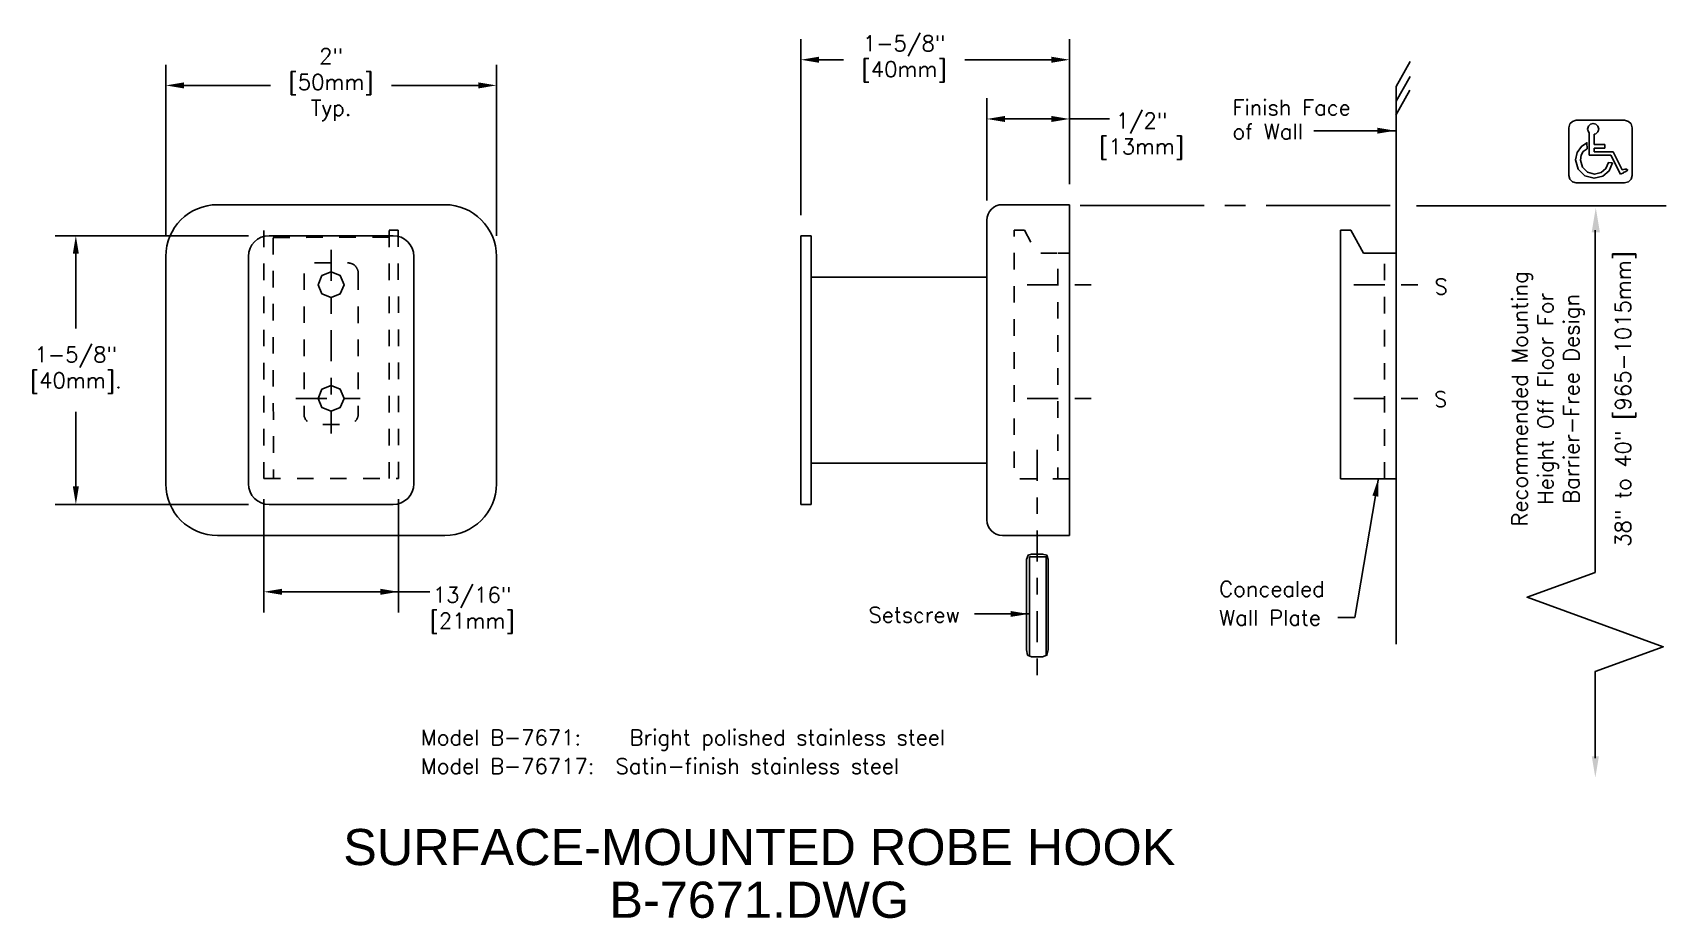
# Model space of a CAD drawing. Extents: x 0.01 to 9.9, y -0.37 to 4.99.
import ezdxf
from ezdxf.enums import TextEntityAlignment as Align

# ---------------------------------------------------------------- set-up
doc = ezdxf.new("R2010")
doc.units = 0
doc.header["$MEASUREMENT"] = 0
doc.header["$PDMODE"] = 35
doc.header["$PDSIZE"] = 0.000315
doc.linetypes.add('CENTER2', pattern=[1.125, 0.75, -0.125, 0.125, -0.125])
doc.linetypes.add('HIDDEN2', pattern=[0.1875, 0.125, -0.0625])
doc.layers.get('0').update_dxf_attribs({"linetype": 'CONTINUOUS'})
doc.layers.get('DEFPOINTS').update_dxf_attribs({"linetype": 'CONTINUOUS'})
for name, color, linetype in [('DETAIL', 4, 'CONTINUOUS'), ('DIM', 1, 'CONTINUOUS'), ('TEXT', 2, 'CONTINUOUS')]:
    doc.layers.add(name, color=color, linetype=linetype)
doc.styles.add('ARIAL_5', font='arial.ttf', dxfattribs={"height": 5})
doc.styles.add('DIM_S_5', font='simplex.shx', dxfattribs={"height": 0.09375})
doc.styles.add('DIM_S_8', font='simplex.shx', dxfattribs={"height": 0.375})
doc.dimstyles.new('DIM_S_7', dxfattribs={"dimtxt": 0.12, "dimasz": 0.109375, "dimexe": 0.125, "dimexo": 0.125, "dimgap": 0.09375, "dimtad": 1, "dimtih": 1, "dimtoh": 1, "dimdec": 4, "dimrnd": 0.0625, "dimzin": 0, "dimtxsty": 'DIM_S_5', "dimcen": 0.09375, "dimaunit": 1, "dimazin": 3, "dimtfac": 1, "dimtdec": 4, "dimtofl": 0, "dimtmove": 0, "dimatfit": 3, "dimtolj": 1, "dimtzin": 0})

# ---------------------------------------------------------------- blocks, each defined once
blk = doc.blocks.new('TBLK_TX')
blk = doc.blocks.new('*D2')
at = {"color": 0, "linetype": 'BYBLOCK'}
for p, q in [((6.1387, 2.8031), (6.1387, 3.8368)), ((8.1387, 2.8031), (8.1387, 3.8368)), ((6.2481, 3.7118), (6.7726, 3.7118)), ((8.0293, 3.7118), (7.5048, 3.7118))]:
    blk.add_line(p, q, dxfattribs=at)
for points in [[(6.2481, 3.73), (6.2481, 3.6935), (6.1387, 3.7118)], [(8.0293, 3.73), (8.0293, 3.6935), (8.1387, 3.7118)]]:
    blk.add_solid(points, dxfattribs=at)
at = {"layer": 'DEFPOINTS', "color": 0, "linetype": 'BYBLOCK'}
for p in [(8.1387, 3.7118), (6.1387, 2.6781), (8.1387, 2.6781)]:
    blk.add_point(p, dxfattribs=at)
at = {"color": 0, "linetype": 'BYBLOCK', "insert": (7.1387, 3.7163), "char_height": 0.09375, "attachment_point": 5, "style": 'DIM_S_5'}
blk.add_mtext('\\A1;2"\\P[50mm]\\PTyp.', dxfattribs=at)
blk = doc.blocks.new('*D3')
at = {"color": 0, "linetype": 'BYBLOCK'}
for p, q in [((1.3198, 3.7607), (0.1506, 3.7607)), ((0.2756, 3.6513), (0.2756, 3.2004)), ((0.2756, 2.245), (0.2756, 2.6959)), ((1.3198, 2.1357), (0.1506, 2.1357))]:
    blk.add_line(p, q, dxfattribs=at)
for points in [[(0.2574, 3.6513), (0.2938, 3.6513), (0.2756, 3.7607)], [(0.2574, 2.245), (0.2938, 2.245), (0.2756, 2.1357)]]:
    blk.add_solid(points, dxfattribs=at)
at = {"layer": 'DEFPOINTS', "color": 0, "linetype": 'BYBLOCK'}
for p in [(1.4448, 3.7607), (0.2756, 2.1357), (1.4448, 2.1357)]:
    blk.add_point(p, dxfattribs=at)
at = {"color": 0, "linetype": 'BYBLOCK', "insert": (0.2756, 2.9482), "char_height": 0.09375, "attachment_point": 5, "style": 'DIM_S_5'}
blk.add_mtext('\\A1;1-5/8"\\P[40mm].', dxfattribs=at)
blk = doc.blocks.new('*D4')
at = {"color": 0, "linetype": 'BYBLOCK'}
for p, q in [((1.4135, 2.1672), (1.4135, 1.4826)), ((2.2274, 2.1672), (2.2274, 1.4826)), ((1.5229, 1.6076), (2.1181, 1.6076))]:
    blk.add_line(p, q, dxfattribs=at)
for points in [[(1.5229, 1.6259), (1.5229, 1.5894), (1.4135, 1.6076)], [(2.1181, 1.6259), (2.1181, 1.5894), (2.2274, 1.6076)]]:
    blk.add_solid(points, dxfattribs=at)
at = {"layer": 'DEFPOINTS', "color": 0, "linetype": 'BYBLOCK'}
for p in [(1.4135, 2.2922), (2.2274, 2.2922), (2.2274, 1.6076)]:
    blk.add_point(p, dxfattribs=at)
at = {"color": 0, "linetype": 'BYBLOCK', "insert": (2.6732, 1.4954), "char_height": 0.09375, "attachment_point": 5, "style": 'DIM_S_5'}
blk.add_mtext('\\A1;13/16"\\P[21mm]', dxfattribs=at)
blk = doc.blocks.new('*D5')
at = {"color": 0, "linetype": 'BYBLOCK'}
for p, q in [((4.6614, 3.8857), (4.6614, 4.9493)), ((6.2864, 4.0732), (6.2864, 4.9493)), ((4.7708, 4.8243), (4.9203, 4.8243)), ((6.177, 4.8243), (5.6524, 4.8243))]:
    blk.add_line(p, q, dxfattribs=at)
for points in [[(4.7708, 4.8425), (4.7708, 4.806), (4.6614, 4.8243)], [(6.177, 4.8425), (6.177, 4.806), (6.2864, 4.8243)]]:
    blk.add_solid(points, dxfattribs=at)
at = {"layer": 'DEFPOINTS', "color": 0, "linetype": 'BYBLOCK'}
for p in [(6.2864, 4.8243), (6.2864, 3.9482), (4.6614, 3.7607)]:
    blk.add_point(p, dxfattribs=at)
at = {"color": 0, "linetype": 'BYBLOCK', "insert": (5.2864, 4.8295), "char_height": 0.09375, "attachment_point": 5, "style": 'DIM_S_5'}
blk.add_mtext('\\A1;1-5/8"\\P[40mm]', dxfattribs=at)
blk = doc.blocks.new('*D6')
at = {"color": 0, "linetype": 'BYBLOCK'}
for p, q in [((11.1053, 3.0153), (11.1053, 3.6337)), ((11.6053, 3.1156), (11.6053, 3.6337)), ((11.2147, 3.5087), (11.4959, 3.5087))]:
    blk.add_line(p, q, dxfattribs=at)
for points in [[(11.2147, 3.527), (11.2147, 3.4905), (11.1053, 3.5087)], [(11.4959, 3.527), (11.4959, 3.4905), (11.6053, 3.5087)]]:
    blk.add_solid(points, dxfattribs=at)
at = {"layer": 'DEFPOINTS', "color": 0, "linetype": 'BYBLOCK'}
for p in [(11.6053, 3.5087), (11.6053, 2.9906), (11.1053, 2.8903)]:
    blk.add_point(p, dxfattribs=at)
at = {"color": 0, "linetype": 'BYBLOCK', "insert": (12.0419, 3.405), "char_height": 0.09375, "attachment_point": 5, "style": 'DIM_S_5'}
blk.add_mtext('\\A1;1/2"\\P[13mm]', dxfattribs=at)
blk = doc.blocks.new('ADA')
at = {"layer": 'DETAIL', "linetype": 'CONTINUOUS'}
for p, q in [((1.017, 0.853), (0.492, 0.853)), ((1.261, 0.358), (1.017, 0.853)), ((1.215, 0.235), (1.3, 0.278)), ((1.3, 0.278), (1.299, 0.282))]:
    blk.add_line(p, q, dxfattribs=at)
for points in [[(1.328, 0), (1.431, 0.028), (1.503, 0.1), (1.531, 0.202), (1.531, 1.514), (1.503, 1.616), (1.431, 1.688), (1.328, 1.716), (0, 1.716), (-0.102, 1.688), (-0.175, 1.616), (-0.203, 1.514), (-0.203, 0.202), (-0.175, 0.1), (-0.102, 0.028), (0, 0)], [(0.997, 0.551), (0.905, 0.333), (0.727, 0.181), (0.491, 0.125), (0.233, 0.194), (0.049, 0.378), (-0.021, 0.635), (0.026, 0.833), (0.142, 1), (0.293, 1.1), (0.295, 0.934), (0.193, 0.86), (0.137, 0.758), (0.12, 0.624), (0.172, 0.431), (0.31, 0.294), (0.504, 0.242), (0.68, 0.282), (0.814, 0.393), (0.883, 0.555)]]:
    blk.add_lwpolyline(points, close=True, dxfattribs=at)
for points in [[(0.492, 1.332), (0.54, 1.345), (0.595, 1.4), (0.616, 1.477), (0.595, 1.554), (0.54, 1.609), (0.463, 1.629), (0.386, 1.609), (0.331, 1.554), (0.31, 1.477), (0.331, 1.4), (0.355, 1.376)], [(0.355, 1.376), (0.355, 0.757)], [(0.492, 1.051), (0.492, 1.332)], [(0.492, 0.955), (0.78, 0.955), (0.78, 1.051), (0.492, 1.051)], [(0.492, 0.853), (0.492, 0.955)], [(0.355, 0.757), (0.492, 0.757)], [(0.492, 0.757), (0.948, 0.757)], [(0.948, 0.757), (1.215, 0.235)], [(1.299, 0.282), (1.359, 0.307), (1.398, 0.335), (1.407, 0.361), (1.382, 0.375), (1.329, 0.374), (1.261, 0.358)]]:
    blk.add_lwpolyline(points, dxfattribs=at)

msp = doc.modelspace()

# ---------------------------------------------------------------- linework, layer by layer
at = {"layer": 'DETAIL', "linetype": 'CONTINUOUS'}
for p, q in [((8.26179, 4.66265), (8.26179, 1.29197)), ((2.5073, 3.94816), (1.13229, 3.94816)), ((5.78638, 2.04191), (5.78638, 3.85441)), ((6.28638, 3.94816), (5.88013, 3.94816)), ((6.28638, 1.94816), (6.28638, 3.94816)), ((1.44479, 3.76066), (2.19479, 3.76066)), ((4.66138, 2.13566), (4.66138, 3.76066)), ((4.66138, 3.76066), (4.72388, 3.76066)), ((4.72388, 2.13566), (4.72388, 3.76066)), ((5.78637, 3.84788), (5.78637, 2.05262)), ((7.92614, 3.79344), (7.92614, 2.29078)), ((7.98889, 3.79344), (8.06402, 3.65464)), ((0.81979, 3.63566), (0.81979, 2.26066)), ((1.31979, 3.63566), (1.31979, 2.26066)), ((2.31979, 3.63566), (2.31979, 2.26066)), ((2.8198, 2.26066), (2.8198, 3.63566)), ((8.19215, 3.65464), (8.06402, 3.65464)), ((4.72388, 3.51066), (5.78638, 3.51066)), ((4.72388, 2.38566), (5.78638, 2.38566)), ((7.92614, 2.29078), (8.19215, 2.29078)), ((1.44479, 2.13566), (2.19479, 2.13566)), ((4.66138, 2.13566), (4.72388, 2.13566)), ((2.5073, 1.94816), (1.13229, 1.94816)), ((5.88013, 1.94816), (6.28638, 1.94816))]:
    msp.add_line(p, q, dxfattribs=at)
at = {"layer": 'DETAIL', "linetype": 'CENTER2', "ltscale": 0.25}
for p, q in [((1.81979, 3.67611), (1.81979, 2.56423)), ((6.03063, 3.46348), (6.47388, 3.46348)), ((8.00605, 3.46348), (8.44929, 3.46348)), ((1.60717, 2.77685), (2.03242, 2.77685)), ((6.03063, 2.77685), (6.47388, 2.77685)), ((8.00605, 2.77685), (8.44929, 2.77685))]:
    msp.add_line(p, q, dxfattribs=at)
at = {"layer": 'DETAIL', "linetype": 'HIDDEN2', "ltscale": 0.5}
for p, q in [((8.19215, 2.29078), (8.19215, 3.65464)), ((1.41354, 2.29217), (2.22744, 2.29217))]:
    msp.add_line(p, q, dxfattribs=at)
at = {"layer": 'DETAIL', "linetype": 'CONTINUOUS'}
for points in [[(8.26179, 4.66265), (8.34675, 4.81307)], [(8.26179, 4.57351), (8.34675, 4.72393)], [(8.2604, 4.48995), (8.34536, 4.64036)], [(7.98889, 3.79344), (7.92614, 3.79344)], [(8.19355, 3.65464), (8.26179, 3.65464)], [(1.81979, 3.54148), (1.76408, 3.51919), (1.7418, 3.46348), (1.76408, 3.40916), (1.81979, 3.38688), (1.8755, 3.40916), (1.89779, 3.46348), (1.8755, 3.51919), (1.81979, 3.54148)], [(1.81979, 2.85485), (1.76408, 2.83256), (1.7418, 2.77685), (1.76408, 2.72114), (1.81979, 2.69886), (1.8755, 2.72114), (1.89779, 2.77685), (1.8755, 2.83256), (1.81979, 2.85485)], [(8.19215, 2.29078), (8.26179, 2.29078)], [(6.15824, 1.25596), (6.15824, 1.80331), (6.14988, 1.82838), (6.12342, 1.83535), (6.05657, 1.83535), (6.03568, 1.82838), (6.02732, 1.80331), (6.02732, 1.25596), (6.03289, 1.22532), (6.05657, 1.21417), (6.12342, 1.21417), (6.14988, 1.22392), (6.15824, 1.25596)], [(6.14431, 1.22392), (6.14431, 1.81863), (6.04543, 1.81863), (6.04543, 1.21835)]]:
    msp.add_lwpolyline(points, dxfattribs=at)
at = {"layer": 'DETAIL', "linetype": 'HIDDEN2', "ltscale": 0.5, "flags": 128}
msp.add_lwpolyline([(1.41354, 2.29217), (1.41354, 3.79217), (1.46925, 3.79217), (1.47065, 2.29217)], dxfattribs=at)
at = {"layer": 'DETAIL', "linetype": 'HIDDEN2', "ltscale": 0.5}
for points in [[(2.17033, 2.29217), (2.17033, 3.79344), (2.22604, 3.79344), (2.22744, 2.29217)], [(1.46929, 3.75019), (2.17033, 3.75192)], [(6.21813, 3.65464), (6.28638, 3.65464)], [(6.21674, 2.29078), (6.28638, 2.29078)]]:
    msp.add_lwpolyline(points, dxfattribs=at)
at = {"layer": 'DETAIL', "linetype": 'HIDDEN2', "ltscale": 0.5, "flags": 128}
msp.add_lwpolyline([(6.01347, 3.79344), (5.95072, 3.79344), (5.95072, 2.29078), (6.21674, 2.29078), (6.21674, 3.65464), (6.0886, 3.65464)], close=True, dxfattribs=at)
msp.add_lwpolyline([(1.98372, 3.53361, 0.4142136), (1.92122, 3.59611), (1.71836, 3.59611, 0.4142136), (1.65586, 3.53361), (1.65586, 2.68239, 0.4142136), (1.71836, 2.61989), (1.92122, 2.61989, 0.4142136), (1.98372, 2.68239)], format="xyb", close=True, dxfattribs=at)
at = {"layer": 'DETAIL', "linetype": 'CENTER2', "ltscale": 0.25}
msp.add_lwpolyline([(6.09139, 2.46627), (6.09139, 1.06793)], dxfattribs=at)
at = {"layer": 'DETAIL', "linetype": 'CONTINUOUS'}
for centre, radius, start, end in [((1.13229, 3.63566), 0.3125, 90, 180), ((2.5073, 3.63566), 0.3125, 0, 90), ((5.88013, 3.85441), 0.09375, 90, 180), ((1.44479, 3.63566), 0.125, 90, 180), ((2.19479, 3.63566), 0.125, 0, 90), ((1.13229, 2.26066), 0.3125, 180, 270), ((1.44479, 2.26066), 0.125, 180, 270), ((2.19479, 2.26066), 0.125, 270, 0), ((2.5073, 2.26066), 0.3125, 270, 360), ((5.88013, 2.04191), 0.09375, 180, 270)]:
    msp.add_arc(centre, radius, start, end, dxfattribs=at)
at = {"layer": 'DIM', "linetype": 'CONTINUOUS'}
for p, q in [((6.28638, 4.46629), (6.5283, 4.46629)), ((8.38526, 3.94209), (9.89677, 3.94209)), ((2.1641, 1.60764), (2.4163, 1.60764))]:
    msp.add_line(p, q, dxfattribs=at)
at = {"layer": 'DIM', "linetype": 'CENTER2'}
msp.add_line((6.35151, 3.94372), (8.32314, 3.94372), dxfattribs=at)
at = {"layer": 'DIM', "linetype": 'CONTINUOUS'}
msp.add_lwpolyline([(9.4662, 0.60264), (9.4662, 1.12497), (9.87833, 1.27497), (9.05408, 1.57497), (9.4662, 1.72497), (9.4662, 3.79489)], dxfattribs=at)
for points in [[(9.44506, 3.78093), (9.49483, 3.78093), (9.46994, 3.93022)], [(9.4457, 0.61301), (9.48897, 0.61301), (9.46734, 0.4832)]]:
    msp.add_solid(points, dxfattribs=at)

# ---------------------------------------------------------------- block references
at = {"linetype": 'CONTINUOUS', "xscale": 0.2202759850241858, "yscale": 0.2202759850241867, "zscale": 0.2202759850241866}
msp.add_blockref('ADA', (9.35206, 4.08022), dxfattribs=at)
at = {"layer": 'TEXT', "linetype": 'CONTINUOUS'}
ref = msp.add_blockref('TBLK_TX', (4.40989, -0.04456), dxfattribs=dict(at, xscale=0.04368000000000001, yscale=0.04368000000000001, zscale=0.04368000000000001))
ref.add_attrib('TITLE', 'SURFACE-MOUNTED ROBE HOOK', dxfattribs={"layer": '0', "height": 0.2184, "style": 'ARIAL_5'}).set_placement((4.40989, -0.04456), align=Align.CENTER)
ref.add_attrib('DWG_NAME', 'B-7671.DWG', dxfattribs={"layer": '0', "height": 0.2184, "style": 'ARIAL_5'}).set_placement((4.40989, -0.36331), align=Align.CENTER)

# ---------------------------------------------------------------- texts
at = {"layer": 'DIM', "linetype": 'CONTINUOUS', "style": 'DIM_S_5'}
for s, p in [('Finish Face', (7.2719, 4.48844)), ('of Wall', (7.27309, 4.3436)), ('S', (8.4941, 3.40605)), ('S', (8.49146, 2.7254)), ('Concealed', (7.19253, 1.57812)), ('Setscrew', (5.07063, 1.4214)), ('Wall Plate', (7.19253, 1.40385)), ('Model B-7671:   Bright polished stainless steel', (2.36339, 0.67997)), ('Model B-76717:  Satin-finish stainless steel', (2.36339, 0.50694))]:
    msp.add_text(s, height=0.09375, dxfattribs=at).set_placement(p)
at = {"layer": 'DIM', "linetype": 'CONTINUOUS', "insert": (9.33795, 2.77404), "char_height": 0.09375, "attachment_point": 5, "rotation": 90, "style": 'DIM_S_8'}
msp.add_mtext('Recommended Mounting\\PHeight Off Floor For \\PBarrier-Free Design\\P\\P38" to 40" [965-1015mm]', dxfattribs=at)

# ---------------------------------------------------------------- dimensions: what is measured, and where the dimension line sits
at = {"layer": 'DIM', "linetype": 'CONTINUOUS'}
for base, p1, p2, text, picture, middle in [((6.28638, 4.82426), (4.66138, 3.76066), (6.28638, 3.94816), '1-5/8"\\P[40mm]', '*D5', (5.28638, 4.82949)), ((2.22744, 1.60764), (1.41354, 2.29217), (2.22744, 2.29217), '13/16"\\P[21mm]', '*D4', (2.67323, 1.49539))]:
    dim = msp.add_linear_dim(base=base, p1=p1, p2=p2, text=text, dimstyle='DIM_S_7', override={"dimpost": '\\X'}, dxfattribs=at)
    dim.commit()
    dim.dimension.update_dxf_attribs({"geometry": picture, "text_midpoint": middle, "dimtype": 160})
for base, p1, p2, text, picture, middle in [((2.8198, 4.66933), (0.81979, 3.63566), (2.8198, 3.63566), '2"\\P[50mm]\\PTyp.', '*D2', (1.81979, 4.67383)), ((6.28638, 4.46629), (5.78637, 3.84788), (6.28638, 3.94816), '1/2"\\P[13mm]', '*D6', (6.72295, 4.36251))]:
    dim = msp.add_linear_dim(base=base, p1=p1, p2=p2, text=text, dimstyle='DIM_S_7', override={"dimpost": '\\X'}, dxfattribs=at)
    dim.commit()
    dim.dimension.update_dxf_attribs({"geometry": picture, "text_midpoint": middle, "dimtype": 160, "insert": (-5.31891, 0.95755)})
dim = msp.add_linear_dim(base=(0.2756, 2.13566), p1=(1.44479, 3.76066), p2=(1.44479, 2.13566), angle=90, text='1-5/8"\\P[40mm].', dimstyle='DIM_S_7', override={"dimpost": '\\X'}, dxfattribs=at)
dim.commit()
dim.dimension.update_dxf_attribs({"geometry": '*D3', "text_midpoint": (0.2756, 2.94816)})

# ---------------------------------------------------------------- leaders
for points in [[(8.25762, 4.39538), (7.76535, 4.39538)], [(8.15506, 2.29384), (8.01148, 1.45323), (7.90893, 1.45323)], [(6.03928, 1.47373), (5.71111, 1.47373)]]:
    msp.add_leader(points, dimstyle='DIM_S_7', dxfattribs=at)

doc.saveas('drawing.dxf')
